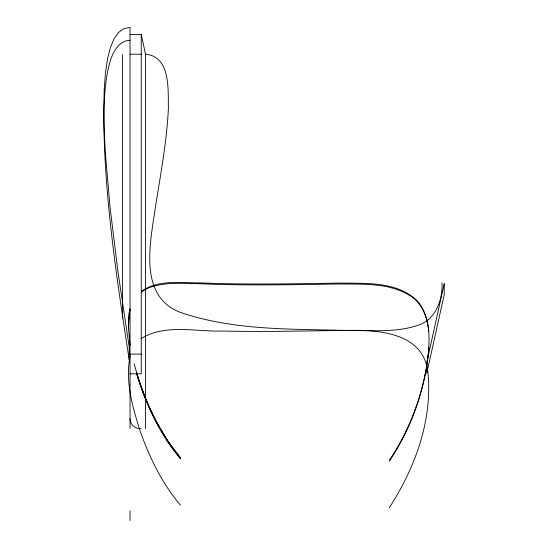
<?xml version="1.0" encoding="UTF-8"?>
<svg xmlns="http://www.w3.org/2000/svg" width="548" height="548" viewBox="0 0 548 548"><rect width="100%" height="100%" fill="white"/><g stroke="black" fill="none" stroke-linecap="round" stroke-linejoin="round"><path stroke-width="0.82" d="M441.983 282.85C442.825 299.914 435.749 319.45 418.172 325.197C397.3 332.389 374.784 330.471 353.076 330.636C296.482 328.779 238.113 331.204 183.635 313.497C137.76 298.982 150.029 244.607 155.132 208.891C160.359 175.6 166.77 142.37 168.373 108.641C168.003 90.338 170.942 56.465 145.508 54.197L141.254 34.483L130.04 34.483M128.376 327.916L129.205 313.408L130.088 309.661M428.933 347.501C425.543 387.607 411.712 426.837 389.327 460.286M427.18 363.701C421.734 398.362 408.952 432.03 389.327 461.176M427.474 361.146C429.872 340.842 431.482 316.614 416.775 300.325C396.32 281.165 365.715 283.535 339.767 283.083C293.639 283.802 247.484 284.816 201.369 282.926C181.484 283.069 158.536 279.117 141.268 291.433M130.088 308.764L129.205 312.518L128.376 327.019L130.061 345.137M130.088 356.145C125.013 381.285 132.595 406.979 140.069 430.879C149.46 457.566 162.126 483.514 180.498 505.222M389.327 507.66C415.322 467.56 433.263 418.693 427.687 370.386C422.111 332.431 377.757 329.78 347.548 330.389C306.133 330.889 264.711 331.985 223.303 331.019C196.163 332.026 165.606 323.471 141.096 338.609M141.268 292.324C148.72 286.179 158.667 284.83 167.948 283.7C186.395 282.665 204.856 284.186 223.303 284.535C262.122 285.364 300.948 284.604 339.767 283.98C364.249 284.282 391.423 282.569 412.5 297.338C423.159 305.366 427.426 318.689 428.742 331.465M130.04 40.257C119.259 40.586 113.484 51.204 110.463 60.239C104.695 79.645 104.127 100.072 103.791 120.17C104.695 200.664 117.053 280.48 129.205 359.892L129.205 347.035L118.012 272.116L110.045 207.192L105.305 152.255L104.147 128.533L103.791 107.305L104.25 88.577L105.511 72.35L107.586 58.615L110.463 47.375L114.148 38.634L118.635 32.394L123.937 28.647L130.04 27.4L130.04 428.646M130.04 54.197L141.254 54.197M130.04 354.097L141.254 354.097M130.04 373.811L141.254 373.811L141.254 34.483M141.254 428.646L139.898 428.646A9.857 9.857 0 0 1 130.04 418.788M136.596 373.503C145.98 404.171 159.708 434.078 180.498 458.738L168.387 442.763L157.468 424.488A273.932 273.932 0 0 1 136.493 373.167M134.157 363.79C143.268 397.677 157.824 430.783 180.498 457.84L168.387 441.866L157.468 423.597A273.932 273.932 0 0 1 136.733 373.078M145.508 54.197L145.508 428.646M130.04 510.743L130.04 520.6M122.519 54.492L122.519 318.141M444.209 283.809L426.721 362.598L426.721 373.531L444.209 294.742L444.209 283.809"/></g></svg>
